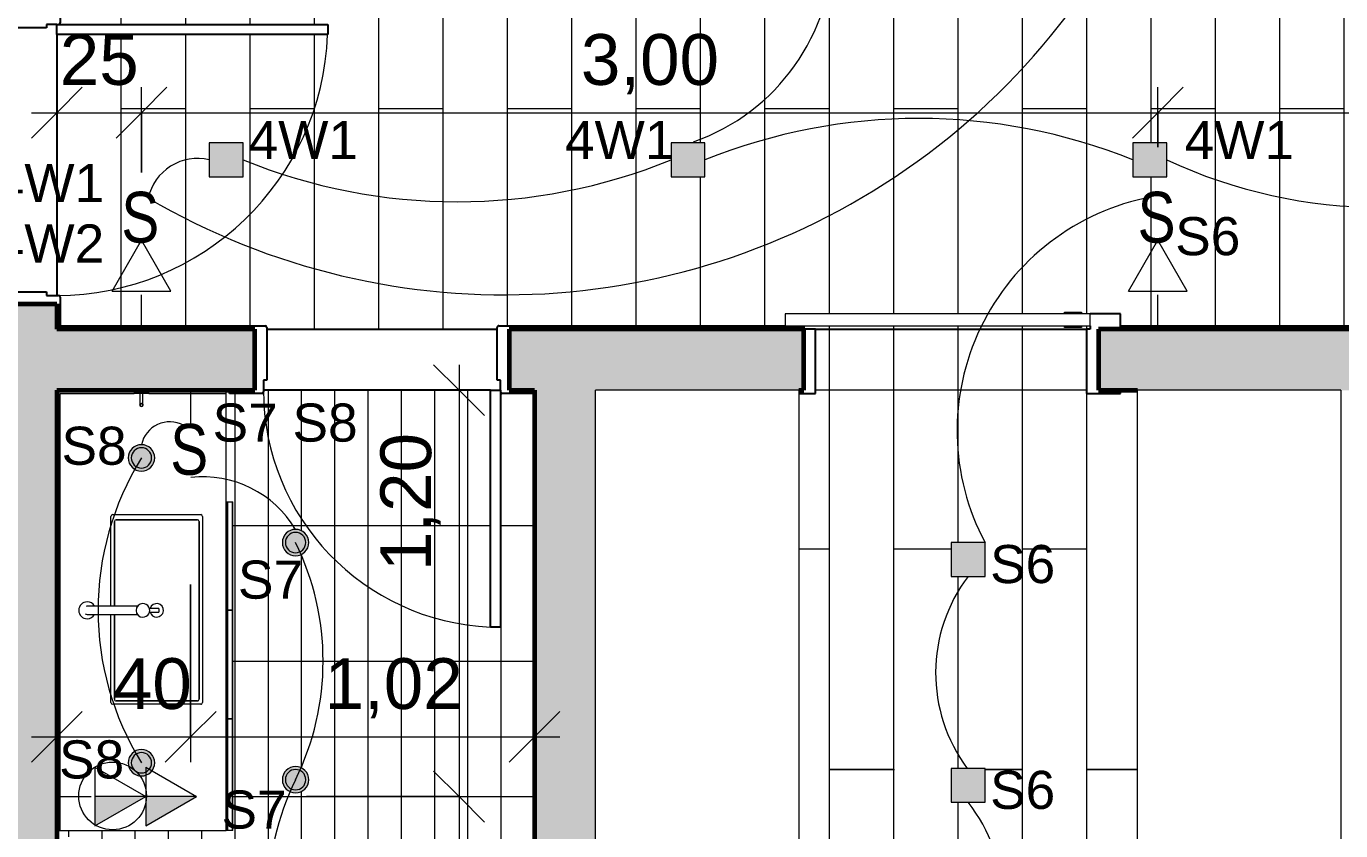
# Model space of a CAD drawing. Header units: millimetres. Extents: x -11245 to 8231, y -22520 to -3800.
# Drawn here: x 2295 to 6175, y -14630 to -12255 of the extents above; entities that cross this region are included whole.
import ezdxf

# ---------------------------------------------------------------- set-up
doc = ezdxf.new("R2010")
doc.units = ezdxf.units.MM
for name, color, linetype, lineweight in [('A-ANNO-DIMS', 211, 'Continuous', 9), ('A-ANNO-DIMS-75', 211, 'Continuous', 9), ('A-ANNO-NOTE', 131, 'Continuous', 9), ('A-DETL-GENF', 92, 'Continuous', 9), ('A-DETL-THIN', 151, 'Continuous', 9), ('A-DOOR', 31, 'Continuous', 9), ('A-FLOR', 192, 'Continuous', 25), ('A-FLOR-PATT', 8, 'Continuous', 25), ('A-GENM', 13, 'Continuous', 9), ('A-WALL', 113, 'Continuous', 25), ('A-WALL-PATT', 111, 'Continuous', 25), ('E-LITE-EQPM', 33, 'Continuous', 9), ('G-ANNO-TEXT', 231, 'Continuous', 9), ('I-FURN', 30, 'Continuous', 9), ('P-SANR-FIXT', 6, 'Continuous', 9)]:
    doc.layers.add(name, color=color, linetype=linetype, lineweight=lineweight)
doc.styles.add('@Arial Unicode MS', font='ARIALUNI.TTF', dxfattribs={"height": 150})
doc.styles.add('Arial', font='arial.ttf', dxfattribs={"width": 0.8, "height": 150})
doc.styles.add('Arial_1', font='arial.ttf', dxfattribs={"height": 112.5})
doc.dimstyles.new('CRT_-__Metros_-_Linha_de_chamada_3_5_mm', dxfattribs={"dimscale": 304.8, "dimtxt": 150.876728, "dimasz": 0.492126, "dimexe": 0.246063, "dimexo": 0.0625, "dimgap": 0.123031, "dimtad": 1, "dimlfac": 0.001, "dimrnd": 0.01, "dimzin": 0, "dimdsep": 46, "dimtxsty": '@Arial Unicode MS', "dimblk1": 'OBLIQUE', "dimblk2": 'OBLIQUE', "dimsah": 1, "dimcen": 0.09, "dimdle": 0.246063, "dimazin": 0, "dimtfac": 1, "dimtdec": 4, "dimtix": 1, "dimtmove": 0, "dimatfit": 3, "dimfxl": 1.476378, "dimfxlon": 1, "dimtvp": 1, "dimtolj": 1, "dimtzin": 0, "dimarcsym": 2})
doc.dimstyles.new('CRT_-__Metros_-_Linha_de_chamada_3_5_mm_1', dxfattribs={"dimscale": 304.8, "dimtxt": 150.876728, "dimasz": 0.492126, "dimexe": 0.246063, "dimexo": 0.0625, "dimgap": 0.123031, "dimtad": 1, "dimdec": 0, "dimlfac": 0.1, "dimdsep": 46, "dimtxsty": '@Arial Unicode MS', "dimblk1": 'OBLIQUE', "dimblk2": 'OBLIQUE', "dimsah": 1, "dimcen": 0.09, "dimdle": 0.246063, "dimazin": 0, "dimtfac": 1, "dimtdec": 4, "dimtix": 1, "dimtmove": 0, "dimatfit": 3, "dimfxl": 1.476378, "dimfxlon": 1, "dimtvp": 1, "dimtolj": 1, "dimtzin": 0, "dimarcsym": 2})
doc.dimstyles.new('CRT_-__Metros_-_Linha_de_chamada_3_5_mm_2', dxfattribs={"dimscale": 304.8, "dimtxt": 150.876728, "dimasz": 0.492126, "dimexe": 0.246063, "dimexo": 0.0625, "dimgap": 0.123031, "dimtad": 1, "dimdec": 0, "dimlfac": 0.1, "dimdsep": 46, "dimtxsty": '@Arial Unicode MS', "dimblk1": 'OBLIQUE', "dimblk2": 'OBLIQUE', "dimsah": 1, "dimcen": 0.09, "dimdle": 0.246063, "dimazin": 0, "dimtfac": 1, "dimtdec": 4, "dimtix": 1, "dimtmove": 2, "dimatfit": 3, "dimfxl": 1.476378, "dimfxlon": 1, "dimtvp": 1, "dimtolj": 1, "dimtzin": 0, "dimarcsym": 2})
doc.dimstyles.new('CRT_-__Metros_-_Linha_de_chamada_3_5_mm_3', dxfattribs={"dimscale": 304.8, "dimtxt": 150.876728, "dimasz": 0.492126, "dimexe": 0.246063, "dimexo": 0.0625, "dimgap": 0.123031, "dimtad": 1, "dimlfac": 0.001, "dimrnd": 0.01, "dimzin": 0, "dimdsep": 46, "dimtxsty": '@Arial Unicode MS', "dimblk1": 'OBLIQUE', "dimblk2": 'OBLIQUE', "dimsah": 1, "dimcen": 0.09, "dimdle": 0.246063, "dimazin": 0, "dimtfac": 1, "dimtdec": 4, "dimtix": 1, "dimtmove": 2, "dimatfit": 3, "dimfxl": 1.476378, "dimfxlon": 1, "dimtvp": 1, "dimtolj": 1, "dimtzin": 0, "dimarcsym": 2})

# ---------------------------------------------------------------- blocks, each defined once
blk = doc.blocks.new('CRT_POR_Abrir_1 Folha_Madeira - 70 x 210 cm-V6-PONTOS ELÉTRICOS TÉRREO')
at = {"layer": 'A-DOOR', "lineweight": 25}
for p, q in [((-350, 790), (-320, 790)), ((-350, 90), (-350, 790)), ((-320, 790), (-320, 90)), ((-450, 100), (-355, 100)), ((-320, 90), (-350, 90)), ((-350, 90), (-350, 60)), ((350, 60), (350, 95)), ((355, 100), (450, 100)), ((450, 100), (450, 90)), ((-350, 60), (-340, 60)), ((-340, 60), (-340, -95)), ((340, 60), (350, 60)), ((340, -95), (340, 60)), ((-450, -100), (-450, -90)), ((-345, -100), (-450, -100)), ((450, -100), (345, -100)), ((450, -90), (450, -100))]:
    blk.add_line(p, q, dxfattribs=at)
at = {"layer": 'A-DOOR'}
for p, q in [((-350, 90), (-350, 790)), ((-350, 90), (350, 90)), ((350, 90), (-320, 90)), ((-340, -90), (340, -90))]:
    blk.add_line(p, q, dxfattribs=at)
blk.add_arc((-350, 90), 700, 0, 87.5374, dxfattribs=at)
at = {"layer": 'A-DOOR', "lineweight": 25}
for centre, start, end in [((-355, 95), 0, 90), ((355, 95), 90, 180), ((-345, -95), 270, 0), ((345, -95), 180, 270)]:
    blk.add_arc(centre, 5, start, end, dxfattribs=at)
blk = doc.blocks.new('CRT-POR-PMA-1Folha_Correr_3_5cm-Madeira - 80x210cm-4386539-PONTOS ELÉTRICOS TÉRREO')
at = {"layer": 'A-DOOR', "lineweight": 25}
for p, q in [((-400, 100), (-500, 100)), ((-500, 100), (-500, 90)), ((-400, -90), (-400, 100)), ((450, 100), (400, 100)), ((400, 100), (400, -90)), ((-500, -90), (-500, -135)), ((-410, -100), (-410, -90)), ((-410, -90), (-400, -90)), ((400, -90), (435, -90)), ((-500, -135), (-410, -135))]:
    blk.add_line(p, q, dxfattribs=at)
at = {"layer": 'A-DOOR'}
for p, q in [((-400, 90), (400, 90)), ((-410, -90), (410, -90)), ((-385, -95), (-335, -95)), ((-385, -100), (-385, -95)), ((-335, -95), (-335, -100)), ((-385, -140), (-385, -135)), ((-335, -140), (-385, -140)), ((-335, -135), (-335, -140))]:
    blk.add_line(p, q, dxfattribs=at)
blk = doc.blocks.new('CRT_POR_Abrir_1 Folha_Madeira - 80 x 210 cm-3907159-PONTOS ELÉTRICOS TÉRREO')
at = {"layer": 'A-DOOR', "lineweight": 25}
for p, q in [((-400, 890), (-370, 890)), ((-400, 90), (-400, 890)), ((-370, 890), (-370, 90)), ((-450, 90), (-450, 100)), ((-450, 100), (-405, 100)), ((-370, 90), (-400, 90)), ((-400, 90), (-400, 60)), ((400, 60), (400, 95)), ((405, 100), (450, 100)), ((450, 100), (450, 90)), ((-400, 60), (-390, 60)), ((-390, 60), (-390, -95)), ((390, 60), (400, 60)), ((390, -95), (390, 60)), ((-450, -100), (-450, -90)), ((-395, -100), (-450, -100)), ((450, -100), (395, -100)), ((450, -90), (450, -100))]:
    blk.add_line(p, q, dxfattribs=at)
at = {"layer": 'A-DOOR'}
for p, q in [((-400, 90), (-400, 890)), ((-400, 90), (400, 90)), ((400, 90), (-370, 90)), ((-390, -90), (390, -90)), ((-390, -90), (390, -90))]:
    blk.add_line(p, q, dxfattribs=at)
blk.add_arc((-400, 90), 800, 0, 87.8453, dxfattribs=at)
at = {"layer": 'A-DOOR', "lineweight": 25}
for centre, start, end in [((-405, 95), 0, 90), ((405, 95), 90, 180), ((-395, -95), 270, 0), ((395, -95), 180, 270)]:
    blk.add_arc(centre, 5, start, end, dxfattribs=at)
blk = doc.blocks.new('CRT-POR-Folha-Madeira-Face Based - CRT-POR-Folha-Madeira-Face Based-4263516-PONTOS ELÉTRICOS TÉRREO')
at = {"layer": 'A-GENM'}
for p, q in [((5435.4, -13104.7), (4535.4, -13104.7)), ((4535.4, -13104.7), (4535.4, -13139.7)), ((5435.4, -13139.7), (5435.4, -13104.7)), ((4535.4, -13139.7), (5435.4, -13139.7))]:
    blk.add_line(p, q, dxfattribs=at)
blk = doc.blocks.new('CLOSET 02 - CLOSET 02-4326823-PONTOS ELÉTRICOS TÉRREO')
at = {"layer": 'I-FURN', "color": 254}
for p, q in [((-1500, 0), (1500, 0)), ((-1500, 0), (-1500, -600)), ((1500, 0), (1500, -600)), ((1500, -600), (-1500, -600))]:
    blk.add_line(p, q, dxfattribs=at)
blk = doc.blocks.new('CLOSET 01 - CLOSET 01-4622994-PONTOS ELÉTRICOS TÉRREO')
at = {"layer": 'I-FURN', "color": 254}
for p, q in [((-1500, 600), (1500, 600)), ((-1500, 600), (-1500, 0)), ((1500, 600), (1500, 0)), ((1500, 0), (-1500, 0))]:
    blk.add_line(p, q, dxfattribs=at)
blk = doc.blocks.new('BAMCADA BANHEIRO - BAMCADA BANHEIRO-4679330-PONTOS ELÉTRICOS TÉRREO')
at = {"layer": 'I-FURN', "color": 254}
for p, q in [((-640, 250), (-650, 250)), ((650, 250), (-640, 250)), ((-640, 22), (-640, 250)), ((-320, 268), (-320, 270)), ((0, 270), (-320, 270)), ((-320, 254.5), (-320, 268)), ((-320, 268), (0, 268)), ((-320, 252), (-320, 254.5)), ((0, 254.5), (-320, 254.5)), ((-320, 250), (-320, 252)), ((0, 252), (-320, 252)), ((0, 268), (0, 270)), ((320, 270), (0, 270)), ((0, 270), (0, 268)), ((0, 254.5), (0, 268)), ((0, 268), (320, 268)), ((0, 268), (0, 254.5)), ((0, 252), (0, 254.5)), ((320, 254.5), (0, 254.5)), ((0, 254.5), (0, 252)), ((0, 250), (0, 252)), ((320, 252), (0, 252)), ((0, 252), (0, 250)), ((320, 268), (320, 270)), ((650, 270), (320, 270)), ((320, 270), (320, 268)), ((320, 254.5), (320, 268)), ((320, 268), (650, 268)), ((320, 268), (320, 254.5)), ((320, 252), (320, 254.5)), ((650, 254.5), (320, 254.5)), ((320, 254.5), (320, 252)), ((320, 250), (320, 252)), ((650, 252), (320, 252)), ((320, 252), (320, 250)), ((650, 270), (650, 268)), ((650, 268), (650, 254.5)), ((650, 254.5), (650, 252)), ((650, 252), (650, 250)), ((650, -240), (650, 250)), ((-282.5, -85), (-282.5, 175)), ((-277.5, 180), (272.5, 180)), ((277.5, 175), (277.5, -85)), ((-5, 51.1), (-5, 23.4)), ((-5, 51.1), (5, 51.1)), ((5, 23.4), (5, 51.1)), ((-640, -240), (-640, -22)), ((-12, -11.3), (-12, -75)), ((12, -75), (12, -11.8)), ((-12, -90), (-277.5, -90)), ((272.5, -90), (12, -90)), ((650, -240), (-640, -240)), ((650, -250), (650, -240))]:
    blk.add_line(p, q, dxfattribs=at)
at = {"layer": 'I-FURN', "color": 254, "flags": 128}
for points in [[(-12, -75), (-12, -78.4), (-12, -81.8), (-12, -85.2), (-12, -88.5), (-12, -91.9), (-12, -95.2), (-12, -98.5), (-12, -101.7), (-12, -104.9), (-12, -108.1), (-12, -111.2), (-12, -114.3), (-12, -117.2), (-12, -120.2), (-12, -123), (-12, -125.8), (-12, -128.4), (-12, -131), (-12, -133.6), (-12, -136), (-12, -138.3), (-12, -140.5), (-12, -142.6), (-12, -144.6), (-12, -146.5), (-12, -148.3), (-12, -150), (-12, -151.5), (-12, -152.9), (-12, -154.2), (-12, -155.4), (-12, -156.4), (-12, -157.3), (-12, -158.1), (-12, -158.8), (-12, -159.3), (-12, -159.6), (-12, -159.9), (-12, -160), (-12, -160)], [(12, -160), (12, -159.9), (12, -159.7), (12, -159.4), (12, -158.9), (12, -158.3), (12, -157.6), (12, -156.7), (12, -155.7), (12, -154.6), (12, -153.3), (12, -151.9), (12, -150.4), (12, -148.8), (12, -147), (12, -145.2), (12, -143.2), (12, -141.1), (12, -138.9), (12, -136.6), (12, -134.2), (12, -131.7), (12, -129.2), (12, -126.5), (12, -123.7), (12, -120.9), (12, -118), (12, -115.1), (12, -112), (12, -108.9), (12, -105.8), (12, -102.6), (12, -99.4), (12, -96.1), (12, -92.8), (12, -89.4), (12, -86.1), (12, -82.7), (12, -79.3), (12, -75.9), (12, -75)]]:
    blk.add_lwpolyline(points, dxfattribs=at)
at = {"layer": 'I-FURN', "color": 254}
for centre, radius, start, end in [((-277.5, 175), 5, 90, 180), ((272.5, 175), 5, 360, 90), ((0.3, 4.2), 20, 360, 180), ((0.3, 4.2), 20, 180, 0), ((-277.5, -85), 5, 180, 270), ((272.5, -85), 5, 270, 360), ((0, -160), 25, 120, 180), ((0, -160), 25, 360, 60), ((0, -160), 25, 180, 360), ((0, -160), 12, 173.9958, 180), ((0, -160), 12, 180, 195), ((0, -160), 12, 330, 0)]:
    blk.add_arc(centre, radius, start, end, dxfattribs=at)
blk = doc.blocks.new('Lâmpada Redonda Embutida - Iluminação-4448281-PONTOS ELÉTRICOS TÉRREO')
at = {"layer": 'E-LITE-EQPM'}
for points in [[(30, 0), (39, 0), (33.8, 19.5), (19.5, 33.8), (0, 39), (-19.5, 33.8), (-33.8, 19.5), (-39, 0), (-30, 0), (-24.3, 17.6), (-9.3, 28.5), (9.3, 28.5), (24.3, 17.6)], [(0, 0), (30, 0), (24.3, 17.6), (9.3, 28.5), (-9.3, 28.5), (-24.3, 17.6), (-30, 0), (-21.6, 0)], [(0, -39), (19.5, -33.8), (33.8, -19.5), (39, 0), (30, 0), (24.3, -17.6), (9.3, -28.5), (-9.3, -28.5), (-24.3, -17.6), (-30, 0), (-39, 0), (-33.8, -19.5), (-19.5, -33.8), (-3.8, -38)], [(9.3, -28.5), (24.3, -17.6), (30, 0), (-30, 0), (-24.3, -17.6), (-9.3, -28.5)]]:
    blk.add_hatch(color=133, dxfattribs=at).paths.add_polyline_path(points)
for radius, start, end in [(39, 360, 180), (39, 180, 360), (30, 0, 180), (30, 180, 0)]:
    blk.add_arc((0, 0), radius, start, end, dxfattribs=at)
blk = doc.blocks.new('registro chuveiro - registro chuveiro-4439388-PONTOS ELÉTRICOS TÉRREO')
at = {"layer": 'I-FURN', "color": 254}
for p, q in [((-22, 0), (-22, -10)), ((22, -10), (-22, -10)), ((-4.5, -10), (-4.5, -44)), ((4.5, -44), (4.5, -10)), ((22, -10), (22, 0))]:
    blk.add_line(p, q, dxfattribs=at)
for start, end in [(0, 180), (180, 360)]:
    blk.add_arc((0, -44), 4.46, start, end, dxfattribs=at)
for points, knots in [([(-4.5, -44), (-4.5, -43.6), (-4.4, -43), (-4.1, -42.3), (-3.9, -41.9), (-3.7, -41.5), (-3.5, -41.2), (-3.2, -40.9), (-2.9, -40.6), (-2.6, -40.4), (-2.4, -40.2), (-2.2, -40.1)], [0, 0, 0, 0, 0.0833333, 0.125, 0.1666667, 0.1875, 0.2083333, 0.25, 0.2708333, 0.2916667, 0.3333333, 0.3333333, 0.3333333, 0.3333333]), ([(3.9, -46.2), (3.8, -46.3), (3.7, -46.5), (3.5, -46.8), (3.2, -47.1), (2.9, -47.4), (2.6, -47.6), (2.2, -47.9), (1.7, -48.1), (1, -48.4), (0, -48.5), (-1, -48.4), (-1.7, -48.1), (-2.2, -47.9), (-2.6, -47.6), (-2.9, -47.4), (-3.2, -47.1), (-3.5, -46.7), (-3.8, -46.4), (-3.9, -46.2)], [0.1666667, 0.1666667, 0.1666667, 0.1666667, 0.1875, 0.2083333, 0.25, 0.2708333, 0.2916667, 0.3333333, 0.375, 0.4166667, 0.5, 0.5833333, 0.625, 0.6666667, 0.7083333, 0.7291667, 0.75, 0.7916667, 0.8333333, 0.8333333, 0.8333333, 0.8333333]), ([(-1.2, -39.7), (-0.8, -39.6), (0, -39.5), (1, -39.6), (1.7, -39.9), (2.2, -40.1), (2.6, -40.4), (2.9, -40.6), (3.2, -40.9), (3.5, -41.3), (3.8, -41.7), (4, -42), (4.2, -42.4), (4.4, -43), (4.5, -43.6), (4.5, -44)], [0.4166667, 0.4166667, 0.4166667, 0.4166667, 0.5, 0.5833333, 0.625, 0.6666667, 0.7083333, 0.7291667, 0.75, 0.7916667, 0.8333333, 0.8541667, 0.875, 0.9166667, 1, 1, 1, 1])]:
    blk.add_open_spline(points, degree=3, knots=knots, dxfattribs=at)
for points in [[(-4.3, -45.2), (-4.4, -44.8), (-4.5, -44.4), (-4.5, -44)], [(4.5, -44), (4.5, -44.4), (4.4, -44.8), (4.3, -45.2)]]:
    blk.add_open_spline(points, degree=3, dxfattribs=at)
blk = doc.blocks.new('Deca_Cuba Retangular de Embutir_L1071 - L_1071 - Branco GE17-4679332-PONTOS ELÉTRICOS TÉRREO')
at = {"layer": 'P-SANR-FIXT', "color": 55}
for p, q in [((-267.5, -120), (-267.5, 120)), ((-267.5, 120), (-267.5, -120)), ((-262.5, 125), (262.5, 125)), ((262.5, 125), (-262.5, 125)), ((267.5, 120), (267.5, -120)), ((267.5, -120), (267.5, 120)), ((-12, -125), (-262.5, -125)), ((-262.5, -125), (-12, -125)), ((262.5, -125), (12, -125)), ((12, -125), (262.5, -125))]:
    blk.add_line(p, q, dxfattribs=at)
for centre, radius, start, end in [((-262.5, 120), 5, 90, 180), ((-262.5, 120), 5, 90, 180), ((262.5, 120), 5, 360, 90), ((262.5, 120), 5, 360, 90), ((0, 0), 20, 0, 254.6322), ((0, 0), 20, 284.8371, 0), ((-262.5, -120), 5, 180, 270), ((-262.5, -120), 5, 180, 270), ((-262.5, -120), 5, 180, 270), ((262.5, -120), 5, 270, 0), ((262.5, -120), 5, 270, 0)]:
    blk.add_arc(centre, radius, start, end, dxfattribs=at)
blk = doc.blocks.new('DIMBLOCK14-PONTOS ELÉTRICOS TÉRREO')
at = {"layer": 'A-ANNO-DIMS-75', "lineweight": 18}
for p, q in [((2385.4, -12510.5), (2460.4, -12435.5)), ((2635.4, -12510.5), (2710.4, -12435.5)), ((2385.4, -12510.5), (2310.4, -12585.5)), ((2635.4, -12510.5), (2560.4, -12585.5))]:
    blk.add_line(p, q, dxfattribs=at)
at = {"layer": 'A-ANNO-DIMS-75'}
for p, q in [((2635.4, -12687), (2635.4, -12435.5)), ((2310.4, -12510.5), (2635.4, -12510.5)), ((2385.4, -12503), (2385.4, -12585.5)), ((2385.4, -12510.5), (2385.4, -12503)), ((2635.4, -12510.5), (2635.4, -12687))]:
    blk.add_line(p, q, dxfattribs=at)
at = {"layer": 'A-ANNO-DIMS-75', "color": 0, "insert": (2394.2, -12278.3), "char_height": 150, "width": 278.81, "attachment_point": 1, "line_spacing_factor": 1.117605, "style": '@Arial Unicode MS'}
blk.add_mtext('25', dxfattribs=at)
blk = doc.blocks.new('_Oblique')
at = {"color": 0, "linetype": 'ByBlock', "lineweight": -2}
blk.add_line((-0.5, -0.5), (0.5, 0.5), dxfattribs=at)
blk = doc.blocks.new('DIMBLOCK15-PONTOS ELÉTRICOS TÉRREO')
at = {"layer": 'A-ANNO-DIMS-75', "lineweight": 18}
for p, q in [((2635.4, -12510.5), (2710.4, -12435.5)), ((5635.4, -12510.5), (5710.4, -12435.5)), ((2635.4, -12510.5), (2560.4, -12585.5)), ((5635.4, -12510.5), (5560.4, -12585.5))]:
    blk.add_line(p, q, dxfattribs=at)
at = {"layer": 'A-ANNO-DIMS-75'}
for p, q in [((2635.4, -12687), (2635.4, -12435.5)), ((5635.4, -12612.5), (5635.4, -12435.5)), ((2635.4, -12510.5), (5635.4, -12510.5)), ((2635.4, -12510.5), (2635.4, -12687)), ((5635.4, -12510.5), (5635.4, -12612.5))]:
    blk.add_line(p, q, dxfattribs=at)
at = {"layer": 'A-ANNO-DIMS-75', "color": 0, "insert": (3932.5, -12278.3), "char_height": 150, "width": 487.012, "attachment_point": 1, "line_spacing_factor": 1.117605, "style": '@Arial Unicode MS'}
blk.add_mtext('3,00', dxfattribs=at)
blk = doc.blocks.new('DIMBLOCK16-PONTOS ELÉTRICOS TÉRREO')
at = {"layer": 'A-ANNO-DIMS-75'}
for p, q in [((7475.4, -12060.5), (7475.4, -12585.5)), ((7475.4, -12510.5), (7475.4, -12060.5)), ((5635.4, -12612.5), (5635.4, -12435.5)), ((5635.4, -12510.5), (7550.4, -12510.5)), ((5635.4, -12510.5), (5635.4, -12612.5))]:
    blk.add_line(p, q, dxfattribs=at)
at = {"layer": 'A-ANNO-DIMS-75', "lineweight": 18}
for p, q in [((5635.4, -12510.5), (5710.4, -12435.5)), ((7475.4, -12510.5), (7550.4, -12435.5)), ((5635.4, -12510.5), (5560.4, -12585.5)), ((7475.4, -12510.5), (7400.4, -12585.5))]:
    blk.add_line(p, q, dxfattribs=at)
at = {"layer": 'A-ANNO-DIMS-75', "color": 0, "insert": (6352.5, -12278.3), "char_height": 150, "width": 487.012, "attachment_point": 1, "line_spacing_factor": 1.117605, "style": '@Arial Unicode MS'}
blk.add_mtext('1,84', dxfattribs=at)
blk = doc.blocks.new('DIMBLOCK29-PONTOS ELÉTRICOS TÉRREO')
at = {"layer": 'A-ANNO-DIMS-75', "lineweight": 18}
for p, q in [((3572.7, -13329.7), (3497.7, -13254.7)), ((3572.7, -13329.7), (3647.7, -13404.7)), ((3572.7, -14529.7), (3497.7, -14454.7)), ((3572.7, -14529.7), (3647.7, -14604.7))]:
    blk.add_line(p, q, dxfattribs=at)
at = {"layer": 'A-ANNO-DIMS-75'}
for p, q in [((3572.7, -13254.7), (3572.7, -14529.7)), ((3344.4, -13329.7), (3647.7, -13329.7)), ((3572.7, -13329.7), (3344.4, -13329.7)), ((3122.7, -14529.7), (3647.7, -14529.7)), ((3572.7, -14529.7), (3122.7, -14529.7))]:
    blk.add_line(p, q, dxfattribs=at)
at = {"layer": 'A-ANNO-DIMS-75', "color": 0, "insert": (3340.5, -13863.9), "char_height": 150, "width": 487.012, "attachment_point": 1, "rotation": 90, "line_spacing_factor": 1.117605, "style": '@Arial Unicode MS'}
blk.add_mtext('1,20', dxfattribs=at)
blk = doc.blocks.new('DIMBLOCK30-PONTOS ELÉTRICOS TÉRREO')
at = {"layer": 'A-ANNO-DIMS-75', "lineweight": 18}
for p, q in [((3572.7, -14529.7), (3497.7, -14454.7)), ((3572.7, -14529.7), (3647.7, -14604.7)), ((3572.7, -15879.7), (3497.7, -15804.7)), ((3572.7, -15879.7), (3647.7, -15954.7))]:
    blk.add_line(p, q, dxfattribs=at)
at = {"layer": 'A-ANNO-DIMS-75'}
for p, q in [((3122.7, -14529.7), (3647.7, -14529.7)), ((3572.7, -14529.7), (3122.7, -14529.7)), ((3572.7, -14529.7), (3572.7, -15879.7)), ((3122.7, -15879.7), (3647.7, -15879.7)), ((3572.7, -15879.7), (3122.7, -15879.7))]:
    blk.add_line(p, q, dxfattribs=at)
at = {"layer": 'A-ANNO-DIMS-75', "color": 0, "insert": (3340.5, -15407.6), "char_height": 150, "width": 487.012, "attachment_point": 1, "rotation": 90, "line_spacing_factor": 1.117605, "style": '@Arial Unicode MS'}
blk.add_mtext('1,35', dxfattribs=at)
blk = doc.blocks.new('DIMBLOCK35-PONTOS ELÉTRICOS TÉRREO')
at = {"layer": 'A-ANNO-DIMS-75'}
for p, q in [((2385.4, -13903.2), (2385.4, -14428.2)), ((2385.4, -14353.2), (2385.4, -13903.2)), ((2780.4, -13903.2), (2780.4, -14428.2)), ((2780.4, -14353.2), (2780.4, -13903.2)), ((2310.4, -14353.2), (2780.4, -14353.2))]:
    blk.add_line(p, q, dxfattribs=at)
at = {"layer": 'A-ANNO-DIMS-75', "lineweight": 18}
for p, q in [((2385.4, -14353.2), (2460.4, -14278.2)), ((2780.4, -14353.2), (2855.4, -14278.2)), ((2385.4, -14353.2), (2310.4, -14428.2)), ((2780.4, -14353.2), (2705.4, -14428.2))]:
    blk.add_line(p, q, dxfattribs=at)
at = {"layer": 'A-ANNO-DIMS-75', "color": 0, "insert": (2550.9, -14121), "char_height": 150, "width": 278.81, "attachment_point": 1, "line_spacing_factor": 1.117605, "style": '@Arial Unicode MS'}
blk.add_mtext('40', dxfattribs=at)
blk = doc.blocks.new('DIMBLOCK36-PONTOS ELÉTRICOS TÉRREO')
at = {"layer": 'A-ANNO-DIMS-75'}
for p, q in [((2780.4, -13903.2), (2780.4, -14428.2)), ((2780.4, -14353.2), (2780.4, -13903.2)), ((3795.4, -13903.2), (3795.4, -14428.2)), ((3795.4, -14353.2), (3795.4, -13903.2)), ((2780.4, -14353.2), (3870.4, -14353.2))]:
    blk.add_line(p, q, dxfattribs=at)
at = {"layer": 'A-ANNO-DIMS-75', "lineweight": 18}
for p, q in [((2780.4, -14353.2), (2855.4, -14278.2)), ((3795.4, -14353.2), (3870.4, -14278.2)), ((2780.4, -14353.2), (2705.4, -14428.2)), ((3795.4, -14353.2), (3720.4, -14428.2))]:
    blk.add_line(p, q, dxfattribs=at)
at = {"layer": 'A-ANNO-DIMS-75', "color": 0, "insert": (3175.9, -14121), "char_height": 150, "width": 487.012, "attachment_point": 1, "line_spacing_factor": 1.117605, "style": '@Arial Unicode MS'}
blk.add_mtext('1,02', dxfattribs=at)

msp = doc.modelspace()

# ---------------------------------------------------------------- hatches: boundary and pattern name
at = {"layer": 'A-ANNO-NOTE'}
for points in [[(2497.88, -14616.253), (2647.88, -14529.651), (2497.88, -14529.651), (2497.88, -14550.17)], [(2647.88, -14616.253), (2797.88, -14529.651), (2647.88, -14529.651)]]:
    msp.add_hatch(color=256, dxfattribs=at).paths.add_polyline_path(points)
at = {"layer": 'A-DETL-GENF'}
h = msp.add_hatch(color=133, dxfattribs=at)
h.paths.add_polyline_path([(5125.38, -15879.651), (5125.38, -15779.651), (5025.38, -15779.651), (5025.38, -15879.651)])
h.paths.add_polyline_path([(5025.38, -15212.984), (5125.38, -15212.984), (5125.38, -15112.984), (5025.38, -15112.984)])
h.paths.add_polyline_path([(5125.38, -14546.317), (5125.38, -14446.317), (5025.38, -14446.317), (5025.38, -14546.317)])
h.paths.add_polyline_path([(5025.38, -13879.651), (5125.38, -13879.651), (5125.38, -13779.651), (5025.38, -13779.651)])
h.paths.add_polyline_path([(6925.38, -12699.651), (7025.38, -12699.651), (7025.38, -12599.651), (6925.38, -12599.651)])
h.paths.add_polyline_path([(5562.047, -12699.651), (5662.047, -12699.651), (5662.047, -12599.651), (5562.047, -12599.651)])
h.paths.add_polyline_path([(4298.713, -12699.651), (4298.713, -12599.651), (4198.713, -12599.651), (4198.713, -12699.651)])
h.paths.add_polyline_path([(2835.38, -12699.651), (2935.38, -12699.651), (2935.38, -12599.651), (2835.38, -12599.651)])
h.paths.add_polyline_path([(1465.38, -12699.651), (1465.38, -12599.651), (1365.38, -12599.651), (1365.38, -12699.651)])
h.paths.add_polyline_path([(-34.62, -12699.651), (-34.62, -12599.651), (-134.62, -12599.651), (-134.62, -12699.651)])
h.paths.add_polyline_path([(-1534.62, -12699.651), (-1534.62, -12599.651), (-1634.62, -12599.651), (-1634.62, -12699.651)])
h.paths.add_polyline_path([(7025.38, -11439.651), (7025.38, -11339.651), (6925.38, -11339.651), (6925.38, -11439.651)])
h.paths.add_polyline_path([(365.38, -11369.651), (365.38, -11269.651), (265.38, -11269.651), (265.38, -11369.651)])
h.paths.add_polyline_path([(-1434.62, -11369.651), (-1434.62, -11269.651), (-1534.62, -11269.651), (-1534.62, -11369.651)])
h.paths.add_polyline_path([(3345.38, -11019.651), (3345.38, -10919.651), (3245.38, -10919.651), (3245.38, -11019.651)])
h.paths.add_polyline_path([(2345.38, -11019.651), (2345.38, -10919.651), (2245.38, -10919.651), (2245.38, -11019.651)])
h.paths.add_polyline_path([(1245.38, -11019.651), (1345.38, -11019.651), (1345.38, -10919.651), (1245.38, -10919.651)])
h.paths.add_polyline_path([(365.38, -10219.651), (365.38, -10119.651), (265.38, -10119.651), (265.38, -10219.651)])
h.paths.add_polyline_path([(-1434.62, -10219.651), (-1434.62, -10119.651), (-1534.62, -10119.651), (-1534.62, -10219.651), (-1521.115, -10219.651)])
h.paths.add_polyline_path([(7025.38, -10179.651), (7025.38, -10079.651), (6925.38, -10079.651), (6925.38, -10179.651)])
h.paths.add_polyline_path([(265.38, -9069.651), (365.38, -9069.651), (365.38, -8969.651), (265.38, -8969.651), (265.38, -9048.468)])
h.paths.add_polyline_path([(-1534.62, -9069.651), (-1434.62, -9069.651), (-1434.62, -8969.651), (-1534.62, -8969.651)])
h.paths.add_polyline_path([(7025.38, -8919.651), (7025.38, -8819.651), (6925.38, -8819.651), (6925.38, -8919.651)])
h.paths.add_polyline_path([(5662.047, -8919.651), (5662.047, -8819.651), (5562.047, -8819.651), (5562.047, -8919.651)])
h.paths.add_polyline_path([(4298.713, -8919.651), (4298.713, -8819.651), (4198.713, -8819.651), (4198.713, -8919.651)])
h.paths.add_polyline_path([(3245.38, -8919.651), (3345.38, -8919.651), (3345.38, -8819.651), (3245.38, -8819.651)])
h.paths.add_polyline_path([(2345.38, -8919.651), (2345.38, -8819.651), (2245.38, -8819.651), (2245.38, -8919.651), (2274.37, -8919.651)])
h.paths.add_polyline_path([(1245.38, -8919.651), (1345.38, -8919.651), (1345.38, -8819.651), (1245.38, -8819.651), (1245.38, -8858.754)])
at = {"layer": 'A-FLOR-PATT', "lineweight": 9}
h = msp.add_hatch(dxfattribs=at)
h.set_pattern_fill('FP_10', color=9, style=0, pattern_type=2)
h.set_pattern_definition([(90, (5045.38, -11849.65), (-380, 2e-14), [1300, 0]), (0, (5045.4, -11849.7), (0, -1300), [190, -190]), (90, (5235.38, -11849.65), (-380, 2e-14), [1300, 0]), (180, (5235.4, -10549.7), (-2e-13, -1300), [190, -190]), (90, (4855.38, -11849.65), (-380, 2e-14), [650, -650]), (180, (5045.4, -11199.7), (-2e-13, -1300), [190, -190]), (90, (4855.38, -11199.65), (-380, 2e-14), [650, -650])])
h.paths.add_polyline_path([(5374.086, -13149.651), (5435.38, -13149.651), (5435.38, -13139.651), (5410.38, -13139.651), (5410.38, -13144.651), (5360.38, -13144.651), (5360.38, -13139.651), (4590.38, -13139.651), (4590.38, -13149.651), (5360.38, -13149.651)])
h.paths.add_polyline_path([(3666.238, -13149.651), (3685.38, -13149.651), (3685.38, -13144.651), (3686.844, -13141.115), (3690.38, -13139.651), (4535.38, -13139.651), (4535.38, -13104.651), (5360.38, -13104.651), (5360.38, -13099.651), (5410.38, -13099.651), (5410.38, -13104.651), (5525.38, -13104.651), (5525.38, -13139.651), (6955.38, -13139.651), (6955.38, -12699.651), (6925.38, -12699.651), (6925.38, -12599.651), (6955.38, -12599.651), (6955.38, -12193.651), (6975.38, -12193.651), (6975.38, -12192.651), (6955.38, -12192.651), (6955.38, -11715.651), (6975.38, -11715.651), (6975.38, -11714.651), (6955.38, -11714.651), (6955.38, -11439.651), (6925.38, -11439.651), (6925.38, -11339.651), (6955.38, -11339.651), (6955.38, -11237.651), (6975.38, -11237.651), (6975.38, -11236.651), (6955.38, -11236.651), (6955.38, -10759.651), (6975.38, -10759.651), (6975.38, -10758.651), (6955.38, -10758.651), (6955.38, -10281.651), (6975.38, -10281.651), (6975.38, -10280.651), (6955.38, -10280.651), (6955.38, -10259.651), (6912.88, -10259.651), (6913.017, -10255.122), (6915.059, -10241.702), (6918.589, -10230.95), (6922.554, -10222.807), (6931.742, -10209.917), (6939.864, -10202.036), (6949.08, -10195.467), (6955.38, -10191.655), (6955.38, -10179.651), (6925.38, -10179.651), (6925.38, -10079.651), (6955.38, -10079.651), (6955.38, -9803.651), (6975.38, -9803.651), (6975.38, -9802.651), (6955.38, -9802.651), (6955.38, -9325.651), (6975.38, -9325.651), (6975.38, -9324.651), (6955.38, -9324.651), (6955.38, -8919.651), (6925.38, -8919.651), (6925.38, -8819.651), (6955.38, -8819.651), (6955.38, -8379.651), (6724.38, -8379.651), (6724.38, -8369.651), (4226.38, -8369.651), (4226.38, -8379.651), (4025.38, -8379.651), (4025.38, -8529.651), (4445.38, -8529.651), (4445.38, -8809.651), (6715.38, -8809.651), (6715.38, -11809.651), (4445.38, -11809.651), (4445.38, -11979.651), (4025.38, -11979.651), (4025.38, -12149.651), (3975.38, -12149.651), (3975.38, -12159.651), (2395.38, -12159.651), (2395.38, -12244.651), (2393.915, -12248.186), (2390.38, -12249.651), (3185.38, -12249.651), (3185.38, -12279.651), (2385.38, -12279.651), (2385.38, -13049.651), (2390.38, -13049.651), (2393.915, -13051.115), (2395.38, -13054.651), (2395.38, -13139.651), (3000.38, -13139.651), (3003.915, -13141.115), (3005.38, -13144.984), (3005.38, -13149.651), (3068.774, -13149.651)])
h.paths.add_polyline_path([(5662.047, -12699.651), (5562.047, -12699.651), (5562.047, -12599.651), (5662.047, -12599.651), (5662.047, -12631.556)])
h.paths.add_polyline_path([(4298.713, -12699.651), (4198.713, -12699.651), (4198.713, -12599.651), (4298.713, -12599.651)])
h.paths.add_polyline_path([(2935.38, -12699.651), (2835.38, -12699.651), (2835.38, -12599.651), (2935.38, -12599.651)])
h.paths.add_polyline_path([(4025.38, -11379.651), (4215.38, -11379.651), (4215.38, -11227.821), (4139.144, -11227.139), (4119.61, -11224.414), (4109.74, -11221.326), (4075.38, -11221.326), (4074.556, -11280.442), (4071.684, -11289.001), (4070.319, -11291.352), (4067.412, -11294.467), (4066.266, -11295.468), (4062.88, -11295.468), (4037.74, -11294.936), (4032.899, -11292.124), (4026.933, -11283.23), (4025.977, -11279.995), (4025.38, -11279.995), (4025.38, -11325.035)])
h.paths.add_polyline_path([(4127.979, -9297.976), (4215.38, -9297.821), (4215.38, -9129.651), (4025.38, -9129.651), (4026.217, -9238.182), (4027.635, -9234.193), (4030.058, -9230.39), (4033.914, -9226.588), (4039.712, -9223.996), (4045.38, -9223.833), (4065.494, -9223.833), (4070.934, -9228.873), (4074.276, -9236.251), (4075.38, -9248.048), (4075.38, -9297.976), (4127.939, -9297.976)])
h = msp.add_hatch(dxfattribs=at)
h.set_pattern_fill('FP_11', color=9, style=0, pattern_type=2)
h.set_pattern_definition([(90, (5805.38, -10549.65), (-380, 2e-14), [1300, 0]), (0, (5805.4, -10549.7), (0, -1300), [190, -190]), (90, (5995.38, -10549.65), (-380, 2e-14), [1300, 0]), (180, (5995.4, -9249.7), (-2e-13, -1300), [190, -190]), (90, (5615.38, -10549.65), (-380, 2e-14), [650, -650]), (180, (5805.4, -9899.7), (-2e-13, -1300), [190, -190]), (90, (5615.38, -9899.65), (-380, 2e-14), [650, -650])])
h.paths.add_polyline_path([(4675.38, -16324.651), (4674.71, -16322.151), (4674.844, -16323.357), (4675.21, -16324.239)])
h.paths.add_polyline_path([(4673.915, -16321.115), (4671.674, -16319.821), (4672.88, -16320.686)])
h.paths.add_polyline_path([(5480.38, -16319.651), (5575.38, -16319.651), (5575.38, -13329.651), (5525.38, -13329.651), (5525.38, -13339.651), (5425.38, -13339.651), (5425.38, -13149.651), (4625.38, -13149.651), (4625.38, -13339.651), (4575.38, -13339.651), (4575.38, -16319.651), (5479.086, -16319.651)])
h.paths.add_polyline_path([(5075.38, -15879.651), (5025.38, -15879.651), (5025.38, -15779.651), (5125.38, -15779.651), (5125.38, -15879.651), (5084.65, -15879.651)])
h.paths.add_polyline_path([(5059.134, -15212.984), (5025.38, -15212.984), (5025.38, -15112.984), (5125.38, -15112.984), (5125.38, -15212.984), (5065.639, -15212.984)])
h.paths.add_polyline_path([(5041.605, -14546.317), (5025.38, -14546.317), (5025.38, -14446.317), (5125.38, -14446.317), (5125.38, -14546.317), (5051.109, -14546.317)])
h.paths.add_polyline_path([(5109.155, -13879.651), (5025.38, -13879.651), (5025.38, -13779.651), (5125.38, -13779.651), (5125.38, -13879.651)])
h = msp.add_hatch(dxfattribs=at)
h.set_pattern_fill('FP_9', color=9, style=0, pattern_type=2)
h.set_pattern_definition([(0, (2322.4, -14529.65), (0, 400), []), (90, (2322.38, -14529.65), (-98.2, 6e-15), [])])
h.paths.add_polyline_path([(3795.38, -15429.651), (3795.38, -15301.651), (3785.38, -15300.901), (3785.38, -15284.651), (3710.38, -15283.981), (3711.05, -14674.651), (3785.38, -14673.957), (3785.38, -14657.651), (3795.38, -14657.651), (3795.38, -13339.651), (3700.38, -13339.651), (3696.844, -13338.186), (3695.38, -13334.651), (3695.38, -14029.651), (3665.38, -14029.651), (3665.38, -13329.651), (2995.38, -13329.651), (2995.38, -13334.651), (2993.915, -13338.186), (2990.38, -13339.651), (2895.38, -13339.651), (2895.38, -13329.651), (2885.38, -13329.651), (2885.38, -13659.651), (2905.38, -13659.651), (2905.38, -14629.651), (2385.38, -14629.651), (2385.38, -14631.028), (2395.38, -14631.778), (2395.38, -14648.028), (2450.38, -14648.704), (2451.238, -14662.389), (2504.336, -14662.389), (2504.336, -14784.625), (2450.38, -14784.625), (2449.71, -14794.188), (2447.88, -14797.358), (2442.88, -14797.161), (2441.624, -14796.032), (2440.38, -14791.734), (2440.38, -14784.625), (2398.336, -14784.625), (2398.336, -14662.389), (2440.38, -14662.389), (2440.38, -14658.028), (2395.38, -14658.722), (2395.38, -14675.028), (2385.38, -14675.028), (2385.38, -14847.151), (2465.55, -14850.523), (2480.98, -14851.849), (2517.023, -14855.516), (2536.056, -14863.54), (2540.792, -14867.955), (2548.164, -14877.417), (2550.867, -14885.83), (2551.804, -14891.046), (2552.807, -14894.801), (2553.282, -14910.11), (2562.562, -14910.11), (2579.076, -14908.736), (2604.59, -14901.394), (2605.38, -14901.122), (2605.38, -14895.877), (2733.947, -14852.331), (2781.897, -14841.273), (2816.22, -14839.581), (2838.661, -14839.897), (2869.105, -14844.224), (2894.249, -14850.065), (2928.293, -14862.56), (2939.585, -14867.101), (2987.743, -14897.378), (3017.349, -14926.87), (3034.243, -14955.268), (3039.874, -14966.27), (3047.997, -14994.321), (3050.929, -15007.601), (3051.774, -15036.718), (3049.793, -15056.845), (3043.551, -15081.514), (3038.482, -15096.133), (3023.096, -15123.271), (3015.708, -15134.306), (3005.471, -15144.944), (2982.913, -15165.472), (2935.69, -15193.766), (2900.968, -15206.933), (2888.043, -15211.314), (2861.343, -15216.602), (2834.459, -15219.924), (2794.182, -15218.807), (2779.873, -15217.901), (2720.304, -15203.038), (2605.38, -15163.027), (2604.59, -15157.907), (2595.136, -15154.649), (2579.076, -15150.566), (2553.174, -15149.192), (2551.804, -15168.256), (2546.466, -15184.403), (2542.521, -15189.456), (2533.697, -15197.667), (2525.125, -15201.288), (2519.649, -15202.793), (2513.74, -15204.099), (2512.651, -15204.664), (2519.05, -15214.169), (2523.642, -15227.307), (2525.034, -15237.885), (2523.245, -15251.473), (2516.001, -15266.741), (2507.249, -15276.857), (2497.534, -15283.87), (2484.181, -15288.852), (2472.534, -15290.385), (2457.23, -15287.885), (2443.678, -15281.352), (2433.563, -15272.6), (2427.823, -15265.119), (2424.66, -15361.651), (2435.156, -15362.195), (2435.156, -15400.651), (2428.78, -15400.651), (2428.78, -15403.151), (2435.156, -15403.883), (2435.156, -15409.139), (2401.119, -15409.139), (2401.119, -15403.151), (2407.495, -15403.151), (2406.77, -15400.651), (2385.38, -15399.901), (2385.719, -15427.41), (3090.38, -15427.41), (3090.38, -15429.651), (3734.38, -15429.651), (3734.38, -15420.493), (3737.016, -15414.129), (3744.38, -15411.493), (3751.744, -15414.129), (3754.38, -15420.493), (3754.38, -15429.651), (3774.91, -15429.651)])
h.paths.add_polyline_path([(2389.279, -15366.401), (2401.119, -15366.401), (2401.119, -15362.195), (2416.222, -15361.651), (2420.697, -15242.918), (2420.162, -15236.915), (2421.201, -15228.151), (2395.38, -15228.151), (2395.38, -15240.682), (2385.38, -15240.682), (2385.38, -15366.401)])
h.paths.add_polyline_path([(3774.91, -15274.651), (3785.38, -15273.957), (3785.38, -15257.651), (3795.38, -15257.651), (3795.38, -14701.651), (3785.38, -14700.901), (3785.38, -14684.651), (3720.38, -14684.651), (3720.38, -15274.651)])
h.paths.add_polyline_path([(3090.38, -15218.651), (3070.88, -15213.426), (3056.605, -15199.151), (3051.38, -15179.651), (3056.605, -15160.151), (3070.88, -15145.876), (3090.38, -15140.651), (3109.88, -15145.876), (3124.155, -15160.151), (3129.38, -15179.651), (3124.155, -15199.151), (3109.88, -15213.426), (3094.133, -15217.645)])
h.paths.add_polyline_path([(3090.38, -14518.651), (3070.88, -14513.426), (3056.605, -14499.151), (3051.38, -14479.651), (3056.605, -14460.151), (3070.88, -14445.876), (3090.38, -14440.651), (3109.88, -14445.876), (3124.155, -14460.151), (3129.38, -14479.651), (3124.155, -14499.151), (3109.88, -14513.426), (3099.65, -14516.167)])
h.paths.add_polyline_path([(3090.38, -13818.651), (3070.88, -13813.426), (3056.605, -13799.151), (3051.38, -13779.651), (3056.605, -13760.151), (3070.88, -13745.876), (3090.38, -13740.651), (3109.88, -13745.876), (3124.155, -13760.151), (3129.38, -13779.651), (3124.155, -13799.151), (3109.88, -13813.426), (3099.65, -13816.167)])
at = {"layer": 'A-WALL-PATT'}
h = msp.add_hatch(color=256, dxfattribs=at)
h.paths.add_polyline_path([(2205.38, -16329.651), (2385.38, -16329.651), (2385.38, -16207.263), (2205.38, -16207.263)])
h.paths.add_polyline_path([(2205.38, -15547.263), (2385.38, -15547.263), (2385.38, -13329.651), (2205.38, -13329.651), (2205.38, -15498.74)])
h.paths.add_polyline_path([(2385.38, -13149.651), (2385.38, -13074.651), (2205.38, -13074.651), (2205.38, -13149.651), (2362.637, -13149.651)])
h.paths.add_polyline_path([(2205.38, -12224.651), (2385.38, -12224.651), (2385.38, -12149.651), (2205.38, -12149.651)])
h = msp.add_hatch(color=256, dxfattribs=at)
h.paths.add_polyline_path([(6505.38, -13329.651), (6505.38, -13149.651), (5460.38, -13149.651), (5460.38, -13329.651), (6355.38, -13329.651)])
h.paths.add_polyline_path([(7475.38, -13329.651), (7475.38, -13149.651), (7325.38, -13149.651), (7325.38, -13329.651)])
h.paths.add_polyline_path([(3795.38, -13329.651), (4590.38, -13329.651), (4590.38, -13149.651), (3720.38, -13149.651), (3720.38, -13329.651), (3774.91, -13329.651)])
h.paths.add_polyline_path([(615.38, -13329.651), (870.38, -13329.651), (870.38, -13149.651), (515.38, -13149.651), (515.38, -13329.651), (597.295, -13329.651)])
h.paths.add_polyline_path([(2970.38, -13329.651), (2970.38, -13149.651), (1620.38, -13149.651), (1620.38, -13329.651), (2892.239, -13329.651)])
h.paths.add_polyline_path([(-2284.62, -13329.651), (-2284.62, -13149.651), (-2384.62, -13149.651), (-2384.62, -13329.651)])
msp.add_hatch(color=256, dxfattribs=at).paths.add_polyline_path([(3795.38, -16329.651), (3975.38, -16329.651), (3975.38, -13329.651), (3795.38, -13329.651), (3795.38, -16299.651)])

# ---------------------------------------------------------------- linework, layer by layer
at = {"layer": 'A-ANNO-NOTE'}
for p, q in [((2548.777, -13037.151), (2635.38, -12887.151)), ((2721.982, -13037.151), (2635.38, -12887.151)), ((5548.777, -13037.151), (5635.38, -12887.151)), ((5721.982, -13037.151), (5635.38, -12887.151)), ((2548.777, -13037.151), (2721.982, -13037.151)), ((2635.38, -13149.651), (2635.38, -13048.401)), ((2635.38, -13149.651), (2635.38, -13048.401)), ((5548.777, -13037.151), (5721.982, -13037.151)), ((5635.38, -13149.651), (5635.38, -13048.401)), ((5635.38, -13149.651), (5635.38, -13048.401)), ((2780.38, -13329.651), (2780.38, -13430.901)), ((2497.88, -14443.048), (2497.88, -14616.253)), ((2497.88, -14443.048), (2647.88, -14529.651)), ((2647.88, -14443.048), (2647.88, -14616.253)), ((2647.88, -14443.048), (2797.88, -14529.651)), ((2385.38, -14529.651), (2486.63, -14529.651)), ((2497.88, -14529.651), (2497.88, -14616.253)), ((2497.88, -14616.253), (2647.88, -14529.651)), ((2647.88, -14529.651), (2497.88, -14529.651)), ((2497.88, -14616.253), (2647.88, -14529.651)), ((2647.88, -14529.651), (2647.88, -14616.253)), ((2647.88, -14616.253), (2797.88, -14529.651)), ((2797.88, -14529.651), (2647.88, -14529.651)), ((2647.88, -14616.253), (2797.88, -14529.651))]:
    msp.add_line(p, q, dxfattribs=at)
at = {"layer": 'A-DETL-THIN'}
for p, q in [((2935.38, -12599.651), (2835.38, -12599.651)), ((2835.38, -12599.651), (2835.38, -12699.651)), ((2935.38, -12699.651), (2935.38, -12599.651)), ((4298.713, -12599.651), (4198.713, -12599.651)), ((4198.713, -12599.651), (4198.713, -12699.651)), ((4298.713, -12699.651), (4298.713, -12599.651)), ((5662.047, -12599.651), (5562.047, -12599.651)), ((5562.047, -12599.651), (5562.047, -12699.651)), ((5662.047, -12699.651), (5662.047, -12599.651)), ((2835.38, -12699.651), (2935.38, -12699.651)), ((4198.713, -12699.651), (4298.713, -12699.651)), ((5562.047, -12699.651), (5662.047, -12699.651)), ((5125.38, -13779.651), (5025.38, -13779.651)), ((5025.38, -13779.651), (5025.38, -13879.651)), ((5125.38, -13879.651), (5125.38, -13779.651)), ((5025.38, -13879.651), (5125.38, -13879.651)), ((5125.38, -14446.317), (5025.38, -14446.317)), ((5025.38, -14446.317), (5025.38, -14546.317)), ((5125.38, -14546.317), (5125.38, -14446.317)), ((5025.38, -14546.317), (5125.38, -14546.317))]:
    msp.add_line(p, q, dxfattribs=at)
msp.add_circle((2550.109, -14527.674), 100, dxfattribs=at)
for centre, radius, start, end in [((3707.281, -10966.44), 2081.655, 239.654992, 14.090532), ((4062.595, -12016.129), 614.22, 289.215544, 70.784456), ((4930.38, -14221.634), 1694.147, 68.108365, 111.891635), ((2800.38, -12793.388), 147.937, 76.314833, 168.108999), ((3567.047, -11100.608), 1672.883, 247.815411, 292.184589), ((6293.713, -11297.355), 1492.55, 244.962396, 295.037604), ((5744.967, -13449.599), 702.013, 100.63744, 208.044031), ((2719.345, -13508.72), 85.887, 62.14493, 167.85507), ((3361.361, -13979.651), 854.136, 148.207258, 211.792742), ((2816.649, -13904.449), 318.996, 30.89584, 96.358685), ((2376.247, -14129.651), 795.29, 333.890317, 26.109683), ((5452.152, -14164.651), 472.422, 142.895223, 216.625092), ((3804.513, -14829.651), 795.29, 153.890317, 206.109683), ((4722.191, -14829.651), 452.791, 321.262889, 38.737111)]:
    msp.add_arc(centre, radius, start, end, dxfattribs=at)
at = {"layer": 'A-FLOR'}
for p, q in [((3005.38, -13149.651), (3685.38, -13149.651)), ((4625.38, -13149.651), (5425.38, -13149.651))]:
    msp.add_line(p, q, dxfattribs=at)
at = {"layer": 'A-WALL'}
for p, q in [((2385.38, -12279.651), (2385.38, -13049.651)), ((2395.38, -13099.651), (2395.38, -13149.651)), ((2385.38, -13139.651), (2895.38, -13139.651)), ((3795.38, -13139.651), (4535.38, -13139.651)), ((4590.38, -13139.651), (4590.38, -13149.651)), ((5525.38, -13139.651), (6415.38, -13139.651)), ((3665.38, -13329.651), (2995.38, -13329.651))]:
    msp.add_line(p, q, dxfattribs=at)
at = {"layer": 'A-WALL', "lineweight": 60}
for p, q in [((2205.38, -13074.651), (2385.38, -13074.651)), ((2385.38, -13074.651), (2385.38, -13149.651)), ((2970.38, -13149.651), (2385.38, -13149.651)), ((2970.38, -13329.651), (2970.38, -13149.651)), ((4590.38, -13149.651), (3720.38, -13149.651)), ((3720.38, -13149.651), (3720.38, -13329.651)), ((4590.38, -13329.651), (4590.38, -13149.651)), ((6505.38, -13149.651), (5460.38, -13149.651)), ((5460.38, -13149.651), (5460.38, -13329.651)), ((2385.38, -13329.651), (2970.38, -13329.651)), ((2385.38, -13329.651), (2385.38, -16329.651)), ((3720.38, -13329.651), (3795.38, -13329.651)), ((3795.38, -13329.651), (3795.38, -16329.651)), ((4575.38, -13329.651), (4590.38, -13329.651)), ((5460.38, -13329.651), (5575.38, -13329.651))]:
    msp.add_line(p, q, dxfattribs=at)

# ---------------------------------------------------------------- block references
at = {"layer": 'A-DOOR'}
for name, p, rotation in [('CRT_POR_Abrir_1 Folha_Madeira - 80 x 210 cm-3907159-PONTOS ELÉTRICOS TÉRREO', (2295.38, -12649.651), 269.9999999999999), ('CRT-POR-PMA-1Folha_Correr_3_5cm-Madeira - 80x210cm-4386539-PONTOS ELÉTRICOS TÉRREO', (5025.38, -13239.651), 180), ('CRT_POR_Abrir_1 Folha_Madeira - 70 x 210 cm-V6-PONTOS ELÉTRICOS TÉRREO', (3345.38, -13239.651), 180)]:
    msp.add_blockref(name, p, dxfattribs=dict(at, rotation=rotation))
at = {"layer": 'A-GENM', "color": 55}
msp.add_blockref('CRT-POR-Folha-Madeira-Face Based - CRT-POR-Folha-Madeira-Face Based-4263516-PONTOS ELÉTRICOS TÉRREO', (0, 0), dxfattribs=at)
at = {"layer": 'E-LITE-EQPM'}
for p in [(2635.38, -13529.651), (3090.38, -13779.651), (2635.38, -14429.651), (3090.38, -14479.651)]:
    msp.add_blockref('Lâmpada Redonda Embutida - Iluminação-4448281-PONTOS ELÉTRICOS TÉRREO', p, dxfattribs=at)
at = {"layer": 'I-FURN', "color": 254}
for name, p, rotation in [('BAMCADA BANHEIRO - BAMCADA BANHEIRO-4679330-PONTOS ELÉTRICOS TÉRREO', (2635.38, -13979.651), 270.0000000000001), ('CLOSET 01 - CLOSET 01-4622994-PONTOS ELÉTRICOS TÉRREO', (3975.38, -14829.651), 269.9999999999998), ('CLOSET 02 - CLOSET 02-4326823-PONTOS ELÉTRICOS TÉRREO', (6175.38, -14829.651), 269.9999999999995)]:
    msp.add_blockref(name, p, dxfattribs=dict(at, rotation=rotation))
msp.add_blockref('registro chuveiro - registro chuveiro-4439388-PONTOS ELÉTRICOS TÉRREO', (2635.38, -13329.651), dxfattribs=at)
at = {"layer": 'P-SANR-FIXT', "color": 55, "rotation": 270.0000000000001}
msp.add_blockref('Deca_Cuba Retangular de Embutir_L1071 - L_1071 - Branco GE17-4679332-PONTOS ELÉTRICOS TÉRREO', (2680.38, -13979.651), dxfattribs=at)

# ---------------------------------------------------------------- texts
at = {"layer": 'A-ANNO-NOTE', "char_height": 150, "width": 139.49363, "attachment_point": 1, "style": 'Arial'}
for insert in [(2575.947, -12743.945), (5575.947, -12743.945), (2720.413, -13429.31)]:
    msp.add_mtext('S', dxfattribs=dict(at, insert=insert))
at = {"layer": 'G-ANNO-TEXT', "color": 33, "char_height": 112.5, "attachment_point": 1, "style": 'Arial_1'}
for s, insert, width in [('4W1', (2951.485, -12534.994), 408.86062), ('4W1', (3885.445, -12534.994), 408.86062), ('4W1', (5714.609, -12534.994), 408.86062), ('4W1', (2202.239, -12661.651), 408.86062), ('4W2', (2202.239, -12840.245), 408.86062), ('S6', (5686.864, -12818.738), 234.49359), ('S7 S8', (2845.372, -13369.079), 523.10109), ('S8', (2399.352, -13437.406), 234.49359), ('S6', (5140.443, -13786.787), 234.49359), ('S7', (2920.222, -13832.707), 234.49359), ('S8', (2392.121, -14363.511), 234.49359), ('S6', (5140.443, -14453.454), 234.49359), ('S7', (2871.525, -14511.605), 234.49359)]:
    msp.add_mtext(s, dxfattribs=dict(at, insert=insert, width=width))

# ---------------------------------------------------------------- dimensions: what is measured, and where the dimension line sits
at = {"layer": 'A-ANNO-DIMS'}
for base, p1, p2, dimstyle, override, picture, middle in [((7475.38, -12510.495), (5635.38, -12612.497), (7475.38, -12060.495), 'CRT_-__Metros_-_Linha_de_chamada_3_5_mm', {"dimpost": '<>', "dimfxl": 1921.016977}, 'DIMBLOCK16-PONTOS ELÉTRICOS TÉRREO', (6555.38, -12396.358)), ((2635.38, -12510.495), (2385.38, -12502.986), (2635.38, -12686.963), 'CRT_-__Metros_-_Linha_de_chamada_3_5_mm_1', {"dimpost": '<>', "dimfxl": 310.39924}, 'DIMBLOCK14-PONTOS ELÉTRICOS TÉRREO', (2510.38, -12396.358)), ((5635.38, -12510.495), (2635.38, -12686.963), (5635.38, -12612.497), 'CRT_-__Metros_-_Linha_de_chamada_3_5_mm', {"dimpost": '<>', "dimfxl": 3000.924058}, 'DIMBLOCK15-PONTOS ELÉTRICOS TÉRREO', (4135.38, -12396.358))]:
    dim = msp.add_linear_dim(base=base, p1=p1, p2=p2, dimstyle=dimstyle, override=override, dxfattribs=at)
    dim.commit()
    dim.dimension.update_dxf_attribs({"geometry": picture, "text_midpoint": middle})
dim = msp.add_linear_dim(base=(3572.689, -14529.651), p1=(3344.383, -13329.651), p2=(3122.689, -14529.651), angle=90, dimstyle='CRT_-__Metros_-_Linha_de_chamada_3_5_mm_3', override={"dimpost": '<>', "dimfxl": 1220.306676}, dxfattribs=at)
dim.commit()
dim.dimension.update_dxf_attribs({"geometry": 'DIMBLOCK29-PONTOS ELÉTRICOS TÉRREO', "text_midpoint": (3440.484, -13620.44), "dimtype": 160, "text_rotation": 90})
for base, p1, p2, dimstyle, override, picture, middle in [((2780.379936706, -14353.184543736), (2385.379936706, -13903.184543736), (2780.379936706, -13903.184543736), 'CRT_-__Metros_-_Linha_de_chamada_3_5_mm_2', {"dimpost": '<>', "dimfxl": 395}, 'DIMBLOCK35-PONTOS ELÉTRICOS TÉRREO', (2690.354314213, -14220.980328039)), ((3795.379936706, -14353.184543736), (2780.379936706, -13903.184543736), (3795.379936706, -13903.184543736), 'CRT_-__Metros_-_Linha_de_chamada_3_5_mm_3', {"dimpost": '<>', "dimfxl": 1015}, 'DIMBLOCK36-PONTOS ELÉTRICOS TÉRREO', (3419.453846265, -14220.980328039))]:
    dim = msp.add_linear_dim(base=base, p1=p1, p2=p2, dimstyle=dimstyle, override=override, dxfattribs=at)
    dim.commit()
    dim.dimension.update_dxf_attribs({"geometry": picture, "text_midpoint": middle, "dimtype": 160})
dim = msp.add_linear_dim(base=(3572.689, -15879.651), p1=(3122.689, -14529.651), p2=(3122.689, -15879.651), angle=90, dimstyle='CRT_-__Metros_-_Linha_de_chamada_3_5_mm', override={"dimpost": '<>', "dimfxl": 1350}, dxfattribs=at)
dim.commit()
dim.dimension.update_dxf_attribs({"geometry": 'DIMBLOCK30-PONTOS ELÉTRICOS TÉRREO', "text_midpoint": (3458.552, -15204.651)})

doc.saveas('drawing.dxf')
